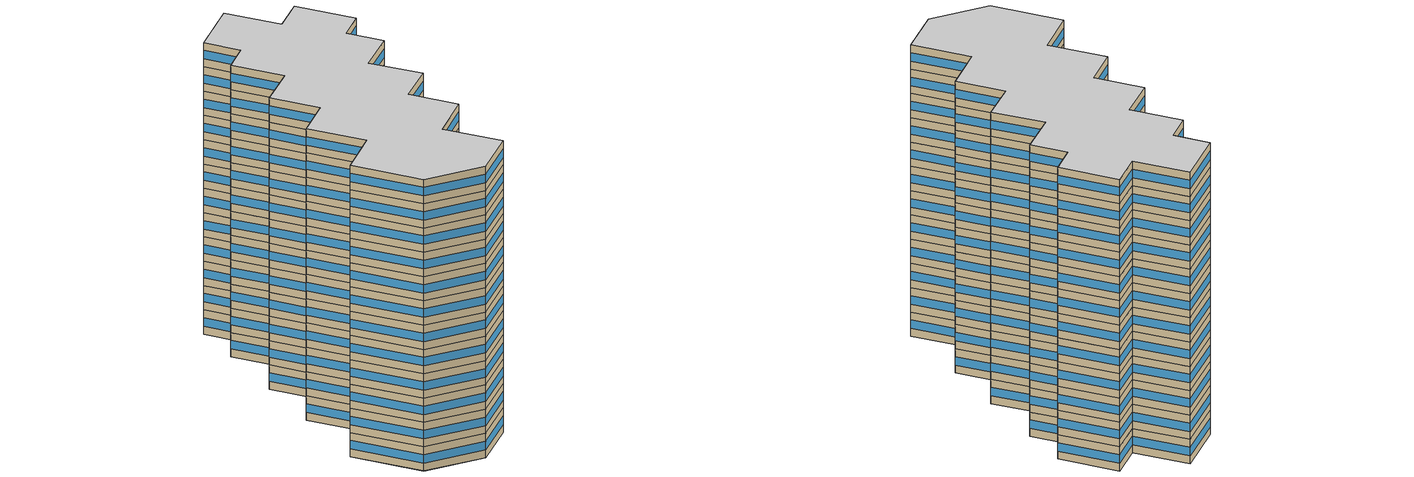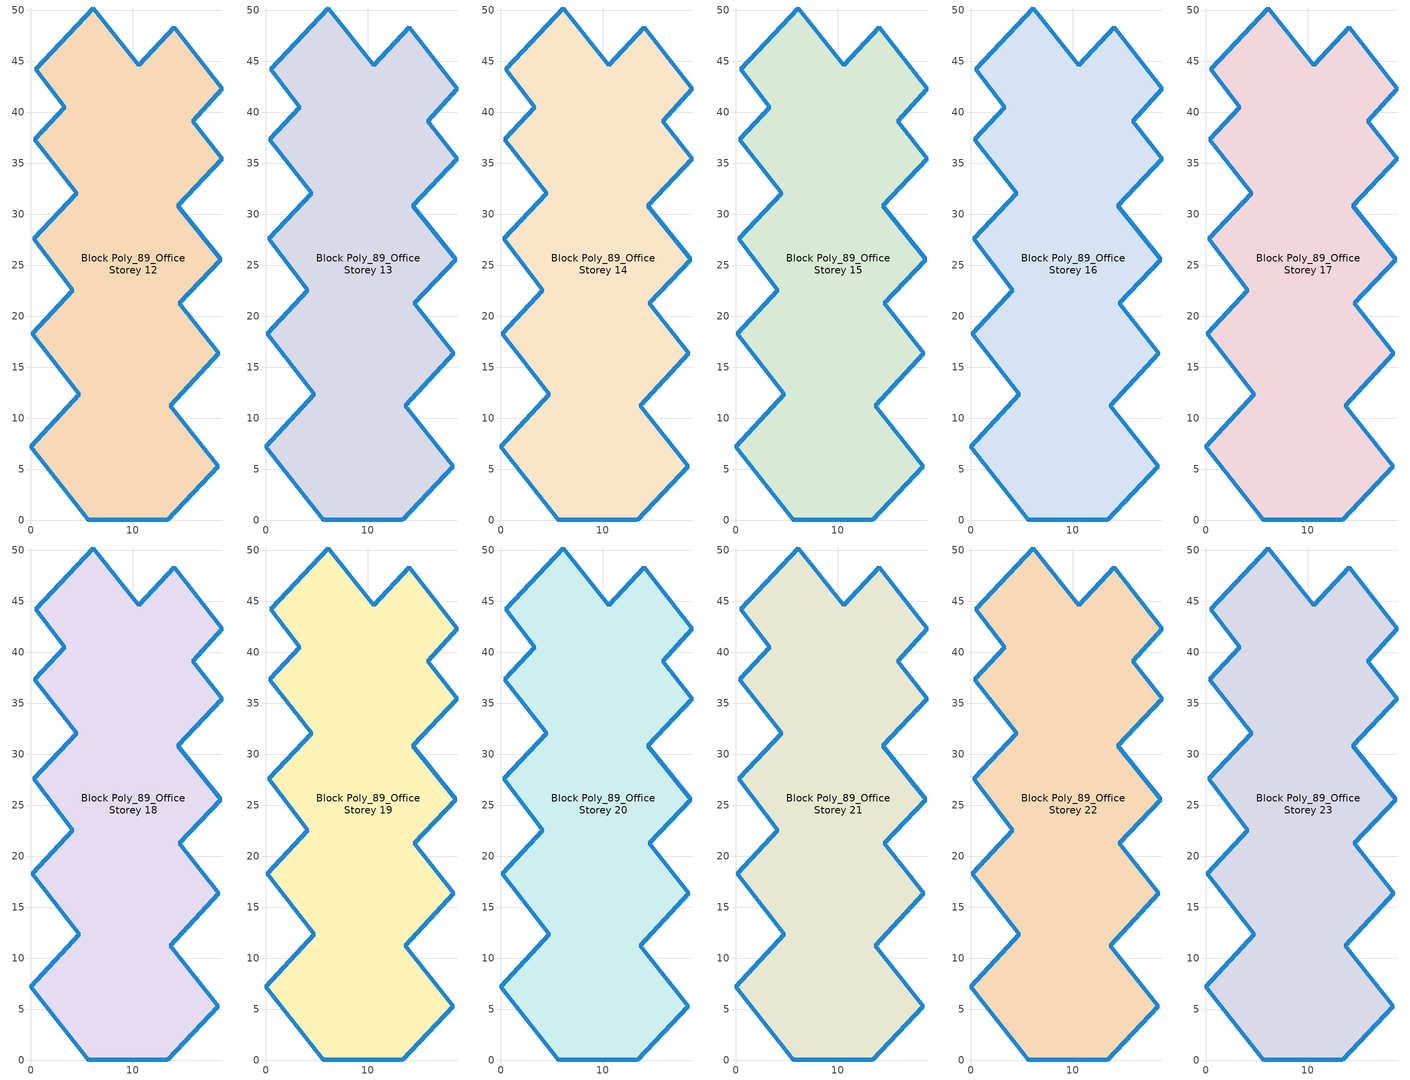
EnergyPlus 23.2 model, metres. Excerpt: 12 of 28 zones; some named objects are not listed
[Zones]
Block Poly_89_Office Storey 12
 floor to Block Poly_89_Office Storey 11 (HSCWZ_Public&Industrial_2005_FloorSlab): 14.08,48.34 18.76,42.29 15.86,39.11 18.76,35.41 14.41,30.81 18.63,25.55 14.57,21.28 18.41,16.35 13.68,11.2 18.36,5.26 13.43,0.01 5.62,0 0,7.17 4.74,12.32 0.15,18.26 4.11,22.53 0.27,27.57 4.52,32.05 0.4,37.32 3.3,40.5 0.49,44.19 6.1,50.22 10.6,44.61 z36
 wall outside (HSCWZ_Public&Industrial_2005_ExtWall): 0.49,44.19 3.3,40.5 0.4,37.32 4.52,32.05 0.27,27.57 4.11,22.53 0.15,18.26 4.74,12.32 0,7.17 5.62,0 13.43,0.01 18.36,5.26 13.68,11.2 18.41,16.35 14.57,21.28 18.63,25.55 14.41,30.81 18.76,35.41 15.86,39.11 18.76,42.29 14.08,48.34 10.6,44.61 6.1,50.22 0.49,44.19 z36:39
 window (HSCWZ_Public&Industrial_2005_Win): 0.5,44.19 3.3,40.5 / 3.3,40.5 0.4,37.32 / 0.4,37.32 4.52,32.06 / 4.52,32.05 0.27,27.57 / 0.27,27.56 4.11,22.53 / 4.11,22.52 0.15,18.26 / 0.15,18.25 4.73,12.32 / 4.73,12.32 0,7.17 / 0,7.17 5.62,0 / 5.62,0 13.43,0.01 / 13.43,0.01 18.36,5.26 / 18.36,5.27 13.68,11.2 / 13.68,11.2 18.41,16.35 / 18.41,16.35 14.57,21.28 / 14.57,21.28 18.63,25.55 / 18.63,25.55 14.42,30.81 / 14.42,30.82 18.76,35.41 / 18.76,35.41 15.86,39.11 / 15.86,39.11 18.76,42.28 / 18.76,42.29 14.08,48.33 / 14.07,48.33 10.6,44.61 / 10.59,44.62 6.1,50.21 / 6.1,50.21 0.5,44.2 z36.98:38.02
Block Poly_89_Office Storey 13
 floor to Block Poly_89_Office Storey 12 (HSCWZ_Public&Industrial_2005_FloorSlab): 14.08,48.34 18.76,42.29 15.86,39.11 18.76,35.41 14.41,30.81 18.63,25.55 14.57,21.28 18.41,16.35 13.68,11.2 18.36,5.26 13.43,0.01 5.62,0 0,7.17 4.74,12.32 0.15,18.26 4.11,22.53 0.27,27.57 4.52,32.05 0.4,37.32 3.3,40.5 0.49,44.19 6.1,50.22 10.6,44.61 z39
 wall outside (HSCWZ_Public&Industrial_2005_ExtWall): 0.49,44.19 3.3,40.5 0.4,37.32 4.52,32.05 0.27,27.57 4.11,22.53 0.15,18.26 4.74,12.32 0,7.17 5.62,0 13.43,0.01 18.36,5.26 13.68,11.2 18.41,16.35 14.57,21.28 18.63,25.55 14.41,30.81 18.76,35.41 15.86,39.11 18.76,42.29 14.08,48.34 10.6,44.61 6.1,50.22 0.49,44.19 z39:42
 window (HSCWZ_Public&Industrial_2005_Win): 0.5,44.19 3.3,40.5 / 3.3,40.5 0.4,37.32 / 0.4,37.32 4.52,32.06 / 4.52,32.05 0.27,27.57 / 0.27,27.56 4.11,22.53 / 4.11,22.52 0.15,18.26 / 0.15,18.25 4.73,12.32 / 4.73,12.32 0,7.17 / 0,7.17 5.62,0 / 5.62,0 13.43,0.01 / 13.43,0.01 18.36,5.26 / 18.36,5.27 13.68,11.2 / 13.68,11.2 18.41,16.35 / 18.41,16.35 14.57,21.28 / 14.57,21.28 18.63,25.55 / 18.63,25.55 14.42,30.81 / 14.42,30.82 18.76,35.41 / 18.76,35.41 15.86,39.11 / 15.86,39.11 18.76,42.28 / 18.76,42.29 14.08,48.33 / 14.07,48.33 10.6,44.61 / 10.59,44.62 6.1,50.21 / 6.1,50.21 0.5,44.2 z39.98:41.02
Block Poly_89_Office Storey 14
 floor to Block Poly_89_Office Storey 13 (HSCWZ_Public&Industrial_2005_FloorSlab): 14.08,48.34 18.76,42.29 15.86,39.11 18.76,35.41 14.41,30.81 18.63,25.55 14.57,21.28 18.41,16.35 13.68,11.2 18.36,5.26 13.43,0.01 5.62,0 0,7.17 4.74,12.32 0.15,18.26 4.11,22.53 0.27,27.57 4.52,32.05 0.4,37.32 3.3,40.5 0.49,44.19 6.1,50.22 10.6,44.61 z42
 wall outside (HSCWZ_Public&Industrial_2005_ExtWall): 0.49,44.19 3.3,40.5 0.4,37.32 4.52,32.05 0.27,27.57 4.11,22.53 0.15,18.26 4.74,12.32 0,7.17 5.62,0 13.43,0.01 18.36,5.26 13.68,11.2 18.41,16.35 14.57,21.28 18.63,25.55 14.41,30.81 18.76,35.41 15.86,39.11 18.76,42.29 14.08,48.34 10.6,44.61 6.1,50.22 0.49,44.19 z42:45
 window (HSCWZ_Public&Industrial_2005_Win): 0.5,44.19 3.3,40.5 / 3.3,40.5 0.4,37.32 / 0.4,37.32 4.52,32.06 / 4.52,32.05 0.27,27.57 / 0.27,27.56 4.11,22.53 / 4.11,22.52 0.15,18.26 / 0.15,18.25 4.73,12.32 / 4.73,12.32 0,7.17 / 0,7.17 5.62,0 / 5.62,0 13.43,0.01 / 13.43,0.01 18.36,5.26 / 18.36,5.27 13.68,11.2 / 13.68,11.2 18.41,16.35 / 18.41,16.35 14.57,21.28 / 14.57,21.28 18.63,25.55 / 18.63,25.55 14.42,30.81 / 14.42,30.82 18.76,35.41 / 18.76,35.41 15.86,39.11 / 15.86,39.11 18.76,42.28 / 18.76,42.29 14.08,48.33 / 14.07,48.33 10.6,44.61 / 10.59,44.62 6.1,50.21 / 6.1,50.21 0.5,44.2 z42.98:44.02
Block Poly_89_Office Storey 15
 floor to Block Poly_89_Office Storey 14 (HSCWZ_Public&Industrial_2005_FloorSlab): 14.08,48.34 18.76,42.29 15.86,39.11 18.76,35.41 14.41,30.81 18.63,25.55 14.57,21.28 18.41,16.35 13.68,11.2 18.36,5.26 13.43,0.01 5.62,0 0,7.17 4.74,12.32 0.15,18.26 4.11,22.53 0.27,27.57 4.52,32.05 0.4,37.32 3.3,40.5 0.49,44.19 6.1,50.22 10.6,44.61 z45
 wall outside (HSCWZ_Public&Industrial_2005_ExtWall): 0.49,44.19 3.3,40.5 0.4,37.32 4.52,32.05 0.27,27.57 4.11,22.53 0.15,18.26 4.74,12.32 0,7.17 5.62,0 13.43,0.01 18.36,5.26 13.68,11.2 18.41,16.35 14.57,21.28 18.63,25.55 14.41,30.81 18.76,35.41 15.86,39.11 18.76,42.29 14.08,48.34 10.6,44.61 6.1,50.22 0.49,44.19 z45:48
 window (HSCWZ_Public&Industrial_2005_Win): 0.5,44.19 3.3,40.5 / 3.3,40.5 0.4,37.32 / 0.4,37.32 4.52,32.06 / 4.52,32.05 0.27,27.57 / 0.27,27.56 4.11,22.53 / 4.11,22.52 0.15,18.26 / 0.15,18.25 4.73,12.32 / 4.73,12.32 0,7.17 / 0,7.17 5.62,0 / 5.62,0 13.43,0.01 / 13.43,0.01 18.36,5.26 / 18.36,5.27 13.68,11.2 / 13.68,11.2 18.41,16.35 / 18.41,16.35 14.57,21.28 / 14.57,21.28 18.63,25.55 / 18.63,25.55 14.42,30.81 / 14.42,30.82 18.76,35.41 / 18.76,35.41 15.86,39.11 / 15.86,39.11 18.76,42.28 / 18.76,42.29 14.08,48.33 / 14.07,48.33 10.6,44.61 / 10.59,44.62 6.1,50.21 / 6.1,50.21 0.5,44.2 z45.98:47.02
Block Poly_89_Office Storey 16
 floor to Block Poly_89_Office Storey 15 (HSCWZ_Public&Industrial_2005_FloorSlab): 14.08,48.34 18.76,42.29 15.86,39.11 18.76,35.41 14.41,30.81 18.63,25.55 14.57,21.28 18.41,16.35 13.68,11.2 18.36,5.26 13.43,0.01 5.62,0 0,7.17 4.74,12.32 0.15,18.26 4.11,22.53 0.27,27.57 4.52,32.05 0.4,37.32 3.3,40.5 0.49,44.19 6.1,50.22 10.6,44.61 z48
 wall outside (HSCWZ_Public&Industrial_2005_ExtWall): 0.49,44.19 3.3,40.5 0.4,37.32 4.52,32.05 0.27,27.57 4.11,22.53 0.15,18.26 4.74,12.32 0,7.17 5.62,0 13.43,0.01 18.36,5.26 13.68,11.2 18.41,16.35 14.57,21.28 18.63,25.55 14.41,30.81 18.76,35.41 15.86,39.11 18.76,42.29 14.08,48.34 10.6,44.61 6.1,50.22 0.49,44.19 z48:51
 window (HSCWZ_Public&Industrial_2005_Win): 0.5,44.19 3.3,40.5 / 3.3,40.5 0.4,37.32 / 0.4,37.32 4.52,32.06 / 4.52,32.05 0.27,27.57 / 0.27,27.56 4.11,22.53 / 4.11,22.52 0.15,18.26 / 0.15,18.25 4.73,12.32 / 4.73,12.32 0,7.17 / 0,7.17 5.62,0 / 5.62,0 13.43,0.01 / 13.43,0.01 18.36,5.26 / 18.36,5.27 13.68,11.2 / 13.68,11.2 18.41,16.35 / 18.41,16.35 14.57,21.28 / 14.57,21.28 18.63,25.55 / 18.63,25.55 14.42,30.81 / 14.42,30.82 18.76,35.41 / 18.76,35.41 15.86,39.11 / 15.86,39.11 18.76,42.28 / 18.76,42.29 14.08,48.33 / 14.07,48.33 10.6,44.61 / 10.59,44.62 6.1,50.21 / 6.1,50.21 0.5,44.2 z48.98:50.02
Block Poly_89_Office Storey 17
 floor to Block Poly_89_Office Storey 16 (HSCWZ_Public&Industrial_2005_FloorSlab): 14.08,48.34 18.76,42.29 15.86,39.11 18.76,35.41 14.41,30.81 18.63,25.55 14.57,21.28 18.41,16.35 13.68,11.2 18.36,5.26 13.43,0.01 5.62,0 0,7.17 4.74,12.32 0.15,18.26 4.11,22.53 0.27,27.57 4.52,32.05 0.4,37.32 3.3,40.5 0.49,44.19 6.1,50.22 10.6,44.61 z51
 wall outside (HSCWZ_Public&Industrial_2005_ExtWall): 0.49,44.19 3.3,40.5 0.4,37.32 4.52,32.05 0.27,27.57 4.11,22.53 0.15,18.26 4.74,12.32 0,7.17 5.62,0 13.43,0.01 18.36,5.26 13.68,11.2 18.41,16.35 14.57,21.28 18.63,25.55 14.41,30.81 18.76,35.41 15.86,39.11 18.76,42.29 14.08,48.34 10.6,44.61 6.1,50.22 0.49,44.19 z51:54
 window (HSCWZ_Public&Industrial_2005_Win): 0.5,44.19 3.3,40.5 / 3.3,40.5 0.4,37.32 / 0.4,37.32 4.52,32.06 / 4.52,32.05 0.27,27.57 / 0.27,27.56 4.11,22.53 / 4.11,22.52 0.15,18.26 / 0.15,18.25 4.73,12.32 / 4.73,12.32 0,7.17 / 0,7.17 5.62,0 / 5.62,0 13.43,0.01 / 13.43,0.01 18.36,5.26 / 18.36,5.27 13.68,11.2 / 13.68,11.2 18.41,16.35 / 18.41,16.35 14.57,21.28 / 14.57,21.28 18.63,25.55 / 18.63,25.55 14.42,30.81 / 14.42,30.82 18.76,35.41 / 18.76,35.41 15.86,39.11 / 15.86,39.11 18.76,42.28 / 18.76,42.29 14.08,48.33 / 14.07,48.33 10.6,44.61 / 10.59,44.62 6.1,50.21 / 6.1,50.21 0.5,44.2 z51.98:53.02
Block Poly_89_Office Storey 18
 floor to Block Poly_89_Office Storey 17 (HSCWZ_Public&Industrial_2005_FloorSlab): 14.08,48.34 18.76,42.29 15.86,39.11 18.76,35.41 14.41,30.81 18.63,25.55 14.57,21.28 18.41,16.35 13.68,11.2 18.36,5.26 13.43,0.01 5.62,0 0,7.17 4.74,12.32 0.15,18.26 4.11,22.53 0.27,27.57 4.52,32.05 0.4,37.32 3.3,40.5 0.49,44.19 6.1,50.22 10.6,44.61 z54
 wall outside (HSCWZ_Public&Industrial_2005_ExtWall): 0.49,44.19 3.3,40.5 0.4,37.32 4.52,32.05 0.27,27.57 4.11,22.53 0.15,18.26 4.74,12.32 0,7.17 5.62,0 13.43,0.01 18.36,5.26 13.68,11.2 18.41,16.35 14.57,21.28 18.63,25.55 14.41,30.81 18.76,35.41 15.86,39.11 18.76,42.29 14.08,48.34 10.6,44.61 6.1,50.22 0.49,44.19 z54:57
 window (HSCWZ_Public&Industrial_2005_Win): 0.5,44.19 3.3,40.5 / 3.3,40.5 0.4,37.32 / 0.4,37.32 4.52,32.06 / 4.52,32.05 0.27,27.57 / 0.27,27.56 4.11,22.53 / 4.11,22.52 0.15,18.26 / 0.15,18.25 4.73,12.32 / 4.73,12.32 0,7.17 / 0,7.17 5.62,0 / 5.62,0 13.43,0.01 / 13.43,0.01 18.36,5.26 / 18.36,5.27 13.68,11.2 / 13.68,11.2 18.41,16.35 / 18.41,16.35 14.57,21.28 / 14.57,21.28 18.63,25.55 / 18.63,25.55 14.42,30.81 / 14.42,30.82 18.76,35.41 / 18.76,35.41 15.86,39.11 / 15.86,39.11 18.76,42.28 / 18.76,42.29 14.08,48.33 / 14.07,48.33 10.6,44.61 / 10.59,44.62 6.1,50.21 / 6.1,50.21 0.5,44.2 z54.98:56.02
Block Poly_89_Office Storey 19
 floor to Block Poly_89_Office Storey 18 (HSCWZ_Public&Industrial_2005_FloorSlab): 14.08,48.34 18.76,42.29 15.86,39.11 18.76,35.41 14.41,30.81 18.63,25.55 14.57,21.28 18.41,16.35 13.68,11.2 18.36,5.26 13.43,0.01 5.62,0 0,7.17 4.74,12.32 0.15,18.26 4.11,22.53 0.27,27.57 4.52,32.05 0.4,37.32 3.3,40.5 0.49,44.19 6.1,50.22 10.6,44.61 z57
 wall outside (HSCWZ_Public&Industrial_2005_ExtWall): 0.49,44.19 3.3,40.5 0.4,37.32 4.52,32.05 0.27,27.57 4.11,22.53 0.15,18.26 4.74,12.32 0,7.17 5.62,0 13.43,0.01 18.36,5.26 13.68,11.2 18.41,16.35 14.57,21.28 18.63,25.55 14.41,30.81 18.76,35.41 15.86,39.11 18.76,42.29 14.08,48.34 10.6,44.61 6.1,50.22 0.49,44.19 z57:60
 window (HSCWZ_Public&Industrial_2005_Win): 0.5,44.19 3.3,40.5 / 3.3,40.5 0.4,37.32 / 0.4,37.32 4.52,32.06 / 4.52,32.05 0.27,27.57 / 0.27,27.56 4.11,22.53 / 4.11,22.52 0.15,18.26 / 0.15,18.25 4.73,12.32 / 4.73,12.32 0,7.17 / 0,7.17 5.62,0 / 5.62,0 13.43,0.01 / 13.43,0.01 18.36,5.26 / 18.36,5.27 13.68,11.2 / 13.68,11.2 18.41,16.35 / 18.41,16.35 14.57,21.28 / 14.57,21.28 18.63,25.55 / 18.63,25.55 14.42,30.81 / 14.42,30.82 18.76,35.41 / 18.76,35.41 15.86,39.11 / 15.86,39.11 18.76,42.28 / 18.76,42.29 14.08,48.33 / 14.07,48.33 10.6,44.61 / 10.59,44.62 6.1,50.21 / 6.1,50.21 0.5,44.2 z57.98:59.02
Block Poly_89_Office Storey 20
 floor to Block Poly_89_Office Storey 19 (HSCWZ_Public&Industrial_2005_FloorSlab): 14.08,48.34 18.76,42.29 15.86,39.11 18.76,35.41 14.41,30.81 18.63,25.55 14.57,21.28 18.41,16.35 13.68,11.2 18.36,5.26 13.43,0.01 5.62,0 0,7.17 4.74,12.32 0.15,18.26 4.11,22.53 0.27,27.57 4.52,32.05 0.4,37.32 3.3,40.5 0.49,44.19 6.1,50.22 10.6,44.61 z60
 wall outside (HSCWZ_Public&Industrial_2005_ExtWall): 0.49,44.19 3.3,40.5 0.4,37.32 4.52,32.05 0.27,27.57 4.11,22.53 0.15,18.26 4.74,12.32 0,7.17 5.62,0 13.43,0.01 18.36,5.26 13.68,11.2 18.41,16.35 14.57,21.28 18.63,25.55 14.41,30.81 18.76,35.41 15.86,39.11 18.76,42.29 14.08,48.34 10.6,44.61 6.1,50.22 0.49,44.19 z60:63
 window (HSCWZ_Public&Industrial_2005_Win): 0.5,44.19 3.3,40.5 / 3.3,40.5 0.4,37.32 / 0.4,37.32 4.52,32.06 / 4.52,32.05 0.27,27.57 / 0.27,27.56 4.11,22.53 / 4.11,22.52 0.15,18.26 / 0.15,18.25 4.73,12.32 / 4.73,12.32 0,7.17 / 0,7.17 5.62,0 / 5.62,0 13.43,0.01 / 13.43,0.01 18.36,5.26 / 18.36,5.27 13.68,11.2 / 13.68,11.2 18.41,16.35 / 18.41,16.35 14.57,21.28 / 14.57,21.28 18.63,25.55 / 18.63,25.55 14.42,30.81 / 14.42,30.82 18.76,35.41 / 18.76,35.41 15.86,39.11 / 15.86,39.11 18.76,42.28 / 18.76,42.29 14.08,48.33 / 14.07,48.33 10.6,44.61 / 10.59,44.62 6.1,50.21 / 6.1,50.21 0.5,44.2 z60.98:62.02
Block Poly_89_Office Storey 21
 floor to Block Poly_89_Office Storey 20 (HSCWZ_Public&Industrial_2005_FloorSlab): 14.08,48.34 18.76,42.29 15.86,39.11 18.76,35.41 14.41,30.81 18.63,25.55 14.57,21.28 18.41,16.35 13.68,11.2 18.36,5.26 13.43,0.01 5.62,0 0,7.17 4.74,12.32 0.15,18.26 4.11,22.53 0.27,27.57 4.52,32.05 0.4,37.32 3.3,40.5 0.49,44.19 6.1,50.22 10.6,44.61 z63
 wall outside (HSCWZ_Public&Industrial_2005_ExtWall): 0.49,44.19 3.3,40.5 0.4,37.32 4.52,32.05 0.27,27.57 4.11,22.53 0.15,18.26 4.74,12.32 0,7.17 5.62,0 13.43,0.01 18.36,5.26 13.68,11.2 18.41,16.35 14.57,21.28 18.63,25.55 14.41,30.81 18.76,35.41 15.86,39.11 18.76,42.29 14.08,48.34 10.6,44.61 6.1,50.22 0.49,44.19 z63:66
 window (HSCWZ_Public&Industrial_2005_Win): 0.5,44.19 3.3,40.5 / 3.3,40.5 0.4,37.32 / 0.4,37.32 4.52,32.06 / 4.52,32.05 0.27,27.57 / 0.27,27.56 4.11,22.53 / 4.11,22.52 0.15,18.26 / 0.15,18.25 4.73,12.32 / 4.73,12.32 0,7.17 / 0,7.17 5.62,0 / 5.62,0 13.43,0.01 / 13.43,0.01 18.36,5.26 / 18.36,5.27 13.68,11.2 / 13.68,11.2 18.41,16.35 / 18.41,16.35 14.57,21.28 / 14.57,21.28 18.63,25.55 / 18.63,25.55 14.42,30.81 / 14.42,30.82 18.76,35.41 / 18.76,35.41 15.86,39.11 / 15.86,39.11 18.76,42.28 / 18.76,42.29 14.08,48.33 / 14.07,48.33 10.6,44.61 / 10.59,44.62 6.1,50.21 / 6.1,50.21 0.5,44.2 z63.98:65.03
Block Poly_89_Office Storey 22
 floor to Block Poly_89_Office Storey 21 (HSCWZ_Public&Industrial_2005_FloorSlab): 14.08,48.34 18.76,42.29 15.86,39.11 18.76,35.41 14.41,30.81 18.63,25.55 14.57,21.28 18.41,16.35 13.68,11.2 18.36,5.26 13.43,0.01 5.62,0 0,7.17 4.74,12.32 0.15,18.26 4.11,22.53 0.27,27.57 4.52,32.05 0.4,37.32 3.3,40.5 0.49,44.19 6.1,50.22 10.6,44.61 z66
 wall outside (HSCWZ_Public&Industrial_2005_ExtWall): 0.49,44.19 3.3,40.5 0.4,37.32 4.52,32.05 0.27,27.57 4.11,22.53 0.15,18.26 4.74,12.32 0,7.17 5.62,0 13.43,0.01 18.36,5.26 13.68,11.2 18.41,16.35 14.57,21.28 18.63,25.55 14.41,30.81 18.76,35.41 15.86,39.11 18.76,42.29 14.08,48.34 10.6,44.61 6.1,50.22 0.49,44.19 z66:69
 window (HSCWZ_Public&Industrial_2005_Win): 0.5,44.19 3.3,40.5 / 3.3,40.5 0.4,37.32 / 0.4,37.32 4.52,32.06 / 4.52,32.05 0.27,27.57 / 0.27,27.56 4.11,22.53 / 4.11,22.52 0.15,18.26 / 0.15,18.25 4.73,12.32 / 4.73,12.32 0,7.17 / 0,7.17 5.62,0 / 5.62,0 13.43,0.01 / 13.43,0.01 18.36,5.26 / 18.36,5.27 13.68,11.2 / 13.68,11.2 18.41,16.35 / 18.41,16.35 14.57,21.28 / 14.57,21.28 18.63,25.55 / 18.63,25.55 14.42,30.81 / 14.42,30.82 18.76,35.41 / 18.76,35.41 15.86,39.11 / 15.86,39.11 18.76,42.28 / 18.76,42.29 14.08,48.33 / 14.07,48.33 10.6,44.61 / 10.59,44.62 6.1,50.21 / 6.1,50.21 0.5,44.2 z66.97:68.03
Block Poly_89_Office Storey 23
 floor to Block Poly_89_Office Storey 22 (HSCWZ_Public&Industrial_2005_FloorSlab): 14.08,48.34 18.76,42.29 15.86,39.11 18.76,35.41 14.41,30.81 18.63,25.55 14.57,21.28 18.41,16.35 13.68,11.2 18.36,5.26 13.43,0.01 5.62,0 0,7.17 4.74,12.32 0.15,18.26 4.11,22.53 0.27,27.57 4.52,32.05 0.4,37.32 3.3,40.5 0.49,44.19 6.1,50.22 10.6,44.61 z69
 wall outside (HSCWZ_Public&Industrial_2005_ExtWall): 0.49,44.19 3.3,40.5 0.4,37.32 4.52,32.05 0.27,27.57 4.11,22.53 0.15,18.26 4.74,12.32 0,7.17 5.62,0 13.43,0.01 18.36,5.26 13.68,11.2 18.41,16.35 14.57,21.28 18.63,25.55 14.41,30.81 18.76,35.41 15.86,39.11 18.76,42.29 14.08,48.34 10.6,44.61 6.1,50.22 0.49,44.19 z69:72
 window (HSCWZ_Public&Industrial_2005_Win): 0.5,44.19 3.3,40.5 / 3.3,40.5 0.4,37.32 / 0.4,37.32 4.52,32.06 / 4.52,32.05 0.27,27.57 / 0.27,27.56 4.11,22.53 / 4.11,22.52 0.15,18.26 / 0.15,18.25 4.73,12.32 / 4.73,12.32 0,7.17 / 0,7.17 5.62,0 / 5.62,0 13.43,0.01 / 13.43,0.01 18.36,5.26 / 18.36,5.27 13.68,11.2 / 13.68,11.2 18.41,16.35 / 18.41,16.35 14.57,21.28 / 14.57,21.28 18.63,25.55 / 18.63,25.55 14.42,30.81 / 14.42,30.82 18.76,35.41 / 18.76,35.41 15.86,39.11 / 15.86,39.11 18.76,42.28 / 18.76,42.29 14.08,48.33 / 14.07,48.33 10.6,44.61 / 10.59,44.62 6.1,50.21 / 6.1,50.21 0.5,44.2 z69.97:71.03
 ceiling to Block Poly_89_Office Storey 24 (HSCWZ_Public&Industrial_2005_FloorSlab): 18.36,5.26 13.68,11.2 18.41,16.35 14.57,21.28 18.63,25.55 14.41,30.81 18.76,35.41 15.86,39.11 18.76,42.29 14.08,48.34 10.6,44.61 6.1,50.22 0.49,44.19 3.3,40.5 0.4,37.32 4.52,32.05 0.27,27.57 4.11,22.53 0.15,18.26 4.74,12.32 0,7.17 5.62,0 13.43,0.01 z72
[BUILDING]
shang4hai3shi4_Office_4_15_2005: North Axis=0; Terrain=City; Loads Convergence Tolerance Value=0.04; Temperature Convergence Tolerance Value=0.4; Solar Distribution=FullExterior; Maximum Number of Warmup Days=25; Minimum Number of Warmup Days=1
[MATERIAL] Thermal Absorptance=0.9; Solar Absorptance=0.7; Visible Absorptance=0.7
Name | Roughness | Thickness | Conductivity | Density | Specific Heat
Concrete | MediumRough | 0.1 | 1.7 | 2240 | 900
Brick | MediumRough | 0.1 | 0.72 | 1920 | 840
Tile | Smooth | 0.02 | 1.3 | 2200 | 900
Insulation 0.011 | Rough | 0.011 | 0.04 | 40 | 1500
Insulation 0.021 | Rough | 0.021 | 0.04 | 40 | 1500
[WINDOWMATERIAL:SIMPLEGLAZINGSYSTEM]
HSCWZ_Public&Industrial_2005_Win_material: UFactor=3.175; Solar Heat Gain Coefficient=0.485
[CONSTRUCTION]
HSCWZ_Public&Industrial_2005_FloorSlab: Tile, Concrete, Insulation 0.021, Concrete, Tile
HSCWZ_Public&Industrial_2005_Win: HSCWZ_Public&Industrial_2005_Win_material
HSCWZ_Public&Industrial_2005_ExtWall: Brick, Concrete, Insulation 0.011
[ZONE] Type=1; Multiplier=1; Ceiling Height=autocalculate; Volume=autocalculate; Floor Area=autocalculate; Part of Total Floor Area=Yes
Block Poly_89_Office Storey 12; Block Poly_89_Office Storey 13; Block Poly_89_Office Storey 14; Block Poly_89_Office Storey 15; Block Poly_89_Office Storey 16; Block Poly_89_Office Storey 17; Block Poly_89_Office Storey 18; Block Poly_89_Office Storey 19; Block Poly_89_Office Storey 20; Block Poly_89_Office Storey 21; Block Poly_89_Office Storey 22; Block Poly_89_Office Storey 23
[PEOPLE] Number of People Schedule=People_Schedule; Number of People Calculation Method=Area/Person; Floor Area per Person=17; Fraction Radiant=0.3; Sensible Heat Fraction=autocalculate; Activity Level Schedule=CN_GenericActivityLevel; Carbon Dioxide Generation Rate=3.82e-08; Enable ASHRAE 55 Comfort Warnings=No; Mean Radiant Temperature Calculation Type=ZoneAveraged; Clothing Insulation Calculation Method=ClothingInsulationSchedule; Cold Stress Temperature Threshold=15.56; Heat Stress Temperature Threshold=30
Name | Zone or ZoneList or Space or SpaceList
People_Block Poly_89_Office Storey 12 | Block Poly_89_Office Storey 12
People_Block Poly_89_Office Storey 13 | Block Poly_89_Office Storey 13
People_Block Poly_89_Office Storey 14 | Block Poly_89_Office Storey 14
People_Block Poly_89_Office Storey 15 | Block Poly_89_Office Storey 15
People_Block Poly_89_Office Storey 16 | Block Poly_89_Office Storey 16
People_Block Poly_89_Office Storey 17 | Block Poly_89_Office Storey 17
People_Block Poly_89_Office Storey 18 | Block Poly_89_Office Storey 18
People_Block Poly_89_Office Storey 19 | Block Poly_89_Office Storey 19
People_Block Poly_89_Office Storey 20 | Block Poly_89_Office Storey 20
People_Block Poly_89_Office Storey 21 | Block Poly_89_Office Storey 21
People_Block Poly_89_Office Storey 22 | Block Poly_89_Office Storey 22
People_Block Poly_89_Office Storey 23 | Block Poly_89_Office Storey 23
[LIGHTS] Schedule=Lights_Schedule; Design Level Calculation Method=Watts/Area; Watts per Zone Floor Area=11; Return Air Fraction=0; Fraction Radiant=0; Fraction Visible=0; Fraction Replaceable=1; EndUse Subcategory=General; Return Air Fraction Calculated from Plenum Temperature=No; Return Air Fraction Function of Plenum Temperature Coefficient 1=0; Return Air Fraction Function of Plenum Temperature Coefficient 2=0
Name | Zone or ZoneList or Space or SpaceList
Lights_Block Poly_89_Office Storey 12 | Block Poly_89_Office Storey 12
Lights_Block Poly_89_Office Storey 13 | Block Poly_89_Office Storey 13
Lights_Block Poly_89_Office Storey 14 | Block Poly_89_Office Storey 14
Lights_Block Poly_89_Office Storey 15 | Block Poly_89_Office Storey 15
Lights_Block Poly_89_Office Storey 16 | Block Poly_89_Office Storey 16
Lights_Block Poly_89_Office Storey 17 | Block Poly_89_Office Storey 17
Lights_Block Poly_89_Office Storey 18 | Block Poly_89_Office Storey 18
Lights_Block Poly_89_Office Storey 19 | Block Poly_89_Office Storey 19
Lights_Block Poly_89_Office Storey 20 | Block Poly_89_Office Storey 20
Lights_Block Poly_89_Office Storey 21 | Block Poly_89_Office Storey 21
Lights_Block Poly_89_Office Storey 22 | Block Poly_89_Office Storey 22
Lights_Block Poly_89_Office Storey 23 | Block Poly_89_Office Storey 23
[ELECTRICEQUIPMENT] Schedule=ElectricEquipment_Schedule; Design Level Calculation Method=Watts/Area; Watts per Zone Floor Area=10; Fraction Latent=0; Fraction Radiant=0; Fraction Lost=0; EndUse Subcategory=General
Name | Zone or ZoneList or Space or SpaceList
ElectricEquipment_Block Poly_89_Office Storey 12 | Block Poly_89_Office Storey 12
ElectricEquipment_Block Poly_89_Office Storey 13 | Block Poly_89_Office Storey 13
ElectricEquipment_Block Poly_89_Office Storey 14 | Block Poly_89_Office Storey 14
ElectricEquipment_Block Poly_89_Office Storey 15 | Block Poly_89_Office Storey 15
ElectricEquipment_Block Poly_89_Office Storey 16 | Block Poly_89_Office Storey 16
ElectricEquipment_Block Poly_89_Office Storey 17 | Block Poly_89_Office Storey 17
ElectricEquipment_Block Poly_89_Office Storey 18 | Block Poly_89_Office Storey 18
ElectricEquipment_Block Poly_89_Office Storey 19 | Block Poly_89_Office Storey 19
ElectricEquipment_Block Poly_89_Office Storey 20 | Block Poly_89_Office Storey 20
ElectricEquipment_Block Poly_89_Office Storey 21 | Block Poly_89_Office Storey 21
ElectricEquipment_Block Poly_89_Office Storey 22 | Block Poly_89_Office Storey 22
ElectricEquipment_Block Poly_89_Office Storey 23 | Block Poly_89_Office Storey 23
[ZONEINFILTRATION:DESIGNFLOWRATE] Schedule=AirEx_ConditionedTime_Schedule; Design Flow Rate Calculation Method=AirChanges/Hour; Air Changes per Hour=1; Constant Term Coefficient=1; Temperature Term Coefficient=0; Velocity Term Coefficient=0; Velocity Squared Term Coefficient=0
Name | Zone or ZoneList or Space or SpaceList
Infil 13 | Block Poly_89_Office Storey 12
Infil 14 | Block Poly_89_Office Storey 13
Infil 15 | Block Poly_89_Office Storey 14
Infil 16 | Block Poly_89_Office Storey 15
Infil 17 | Block Poly_89_Office Storey 16
Infil 18 | Block Poly_89_Office Storey 17
Infil 19 | Block Poly_89_Office Storey 18
Infil 20 | Block Poly_89_Office Storey 19
Infil 21 | Block Poly_89_Office Storey 20
Infil 22 | Block Poly_89_Office Storey 21
Infil 23 | Block Poly_89_Office Storey 22
Infil 24 | Block Poly_89_Office Storey 23
[HVACTEMPLATE:ZONE:IDEALLOADSAIRSYSTEM] Template Thermostat=HVACTemp; System Availability Schedule=HVAC_ConditionedTime_Schedule; Maximum Heating Supply Air Temperature=50; Minimum Cooling Supply Air Temperature=13; Maximum Heating Supply Air Humidity Ratio=0.0156; Minimum Cooling Supply Air Humidity Ratio=0.0077; Heating Limit=NoLimit; Cooling Limit=NoLimit; Heating Availability Schedule=Heating_Period_Schedule; Cooling Availability Schedule=Cooling_Period_Schedule; Dehumidification Control Type=ConstantSensibleHeatRatio; Cooling Sensible Heat Ratio=0.7; Dehumidification Setpoint=60; Humidification Control Type=None; Humidification Setpoint=30; Outdoor Air Method=None; Outdoor Air Flow Rate per Person=0.00944; Outdoor Air Flow Rate per Zone Floor Area=0; Outdoor Air Flow Rate per Zone=0; Demand Controlled Ventilation Type=None; Outdoor Air Economizer Type=NoEconomizer; Heat Recovery Type=None; Sensible Heat Recovery Effectiveness=0.7; Latent Heat Recovery Effectiveness=0.65
Block Poly_89_Office Storey 12; Block Poly_89_Office Storey 13; Block Poly_89_Office Storey 14; Block Poly_89_Office Storey 15; Block Poly_89_Office Storey 16; Block Poly_89_Office Storey 17; Block Poly_89_Office Storey 18; Block Poly_89_Office Storey 19; Block Poly_89_Office Storey 20; Block Poly_89_Office Storey 21; Block Poly_89_Office Storey 22; Block Poly_89_Office Storey 23
[SCHEDULE:COMPACT]
People_Schedule; Lights_Schedule: Through: 12/31, For: Weekdays, Until: 07:00, 0, Until: 08:00, 0.1, Until: 09:00, 0.5, Until: 12:00, 0.95, Until: 14:00, 0.8, Until: 18:00, 0.95, Until: 20:00, 0.3, Until: 24:00, 0, For: AllOtherDays, Until: 24:00, 0
ElectricEquipment_Schedule: Through: 12/31, For: Weekdays, Until: 07:00, 0, Until: 08:00, 0.1, Until: 09:00, 0.5, Until: 12:00, 0.95, Until: 14:00, 0.5, Until: 18:00, 0.95, Until: 20:00, 0.3, Until: 24:00, 0, For: AllOtherDays, Until: 24:00, 0
Heating_Period_Schedule: Through: 04/15, For: AllDays, Until: 24:00, 1, Through: 11/01, For: AllDays, Until: 24:00, 0, Through: 12/31, For: AllDays, Until: 24:00, 1
Cooling_Period_Schedule: Through: 04/15, For: AllDays, Until: 24:00, 0, Through: 10/31, For: AllDays, Until: 24:00, 1, Through: 12/31, For: AllDays, Until: 24:00, 0
HVAC_ConditionedTime_Schedule: Through: 12/31, For: Weekdays, Until: 08:00, 0, Until: 18:00, 1, Until: 24:00, 0, For: AllOtherDays, Until: 24:00, 0
AirEx_ConditionedTime_Schedule: Through: 12/31, For: Weekdays, Until: 07:00, 0, Until: 20:00, 1.5, Until: 24:00, 0, For: AllOtherDays, Until: 24:00, 0
CN_GenericActivityLevel: Through: 12/31, For: Weekdays, Until: 08:00, 80, Until: 18:00, 120, Until: 24:00, 80, For: AllOtherDays, Until: 24:00, 80
